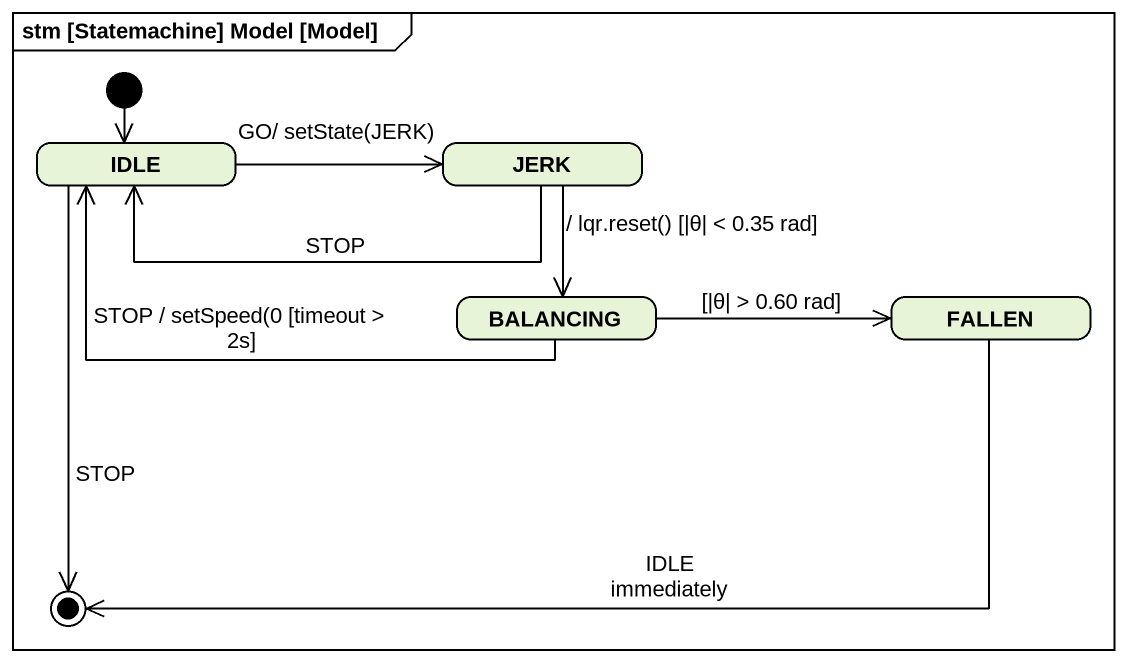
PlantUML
@startuml
mainframe stm [Statemachine] Model [Model]
hide empty description
state IDLE
state JERK
state BALANCING
state FALLEN
[*] --> IDLE
IDLE -right-> JERK : GO/ setState(JERK)
JERK -left-> IDLE : STOP
JERK --> BALANCING : / lqr.reset() [|θ| < 0.35 rad]
BALANCING -left-> IDLE : STOP / setSpeed(0 [timeout > 2s]
BALANCING -right-> FALLEN : [|θ| > 0.60 rad]
IDLE --> [*] : STOP
FALLEN -left-> [*] : IDLE immediately
@enduml
